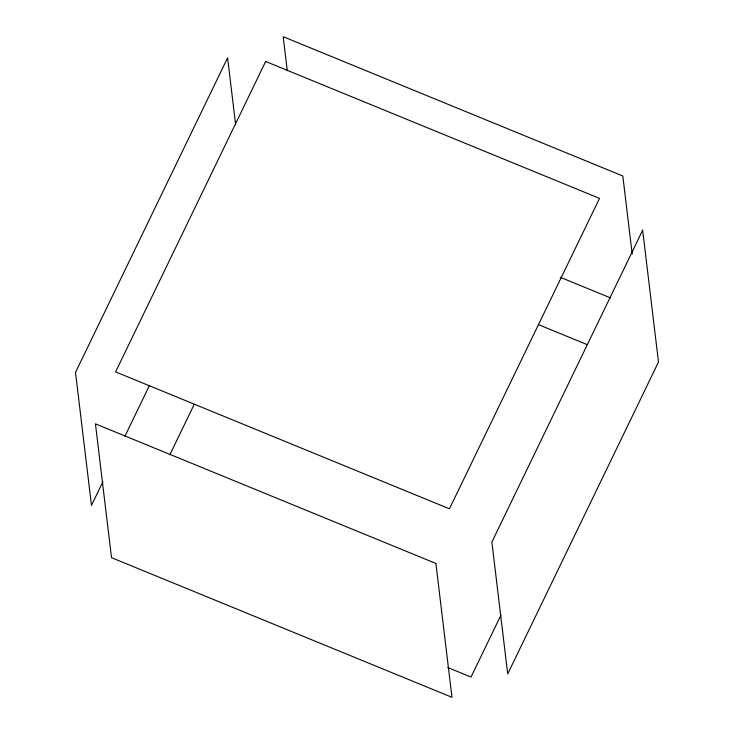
<?xml version="1.0" encoding="UTF-8"?>
<svg xmlns="http://www.w3.org/2000/svg" width="734" height="734" viewBox="0 0 734 734"><rect width="100%" height="100%" fill="white"/><g stroke="black" fill="none" stroke-linecap="round" stroke-linejoin="round"><path stroke-width="1.1" d="M102.953 481.678L91.484 505.405L75.51 372.422L227.595 57.812L235.651 124.872M124.89 436.29L149.323 385.745M169.829 454.814L194.226 404.351M500.882 615.266L471.017 677.051L447.758 667.518M560.216 277.259L610.605 297.921M538.673 324.731L587.356 344.686M632.194 254.065L622.817 175.995L283.168 36.7L287.251 70.647M265.662 61.463L115.587 371.899L449.437 508.818L599.504 198.373L265.662 61.463M642.654 230.182L491.872 542.096L507.708 673.94L658.49 362.036L642.654 230.182M435.904 563.464L95.438 423.839L111.513 557.675L451.979 697.3L435.904 563.464"/></g></svg>
